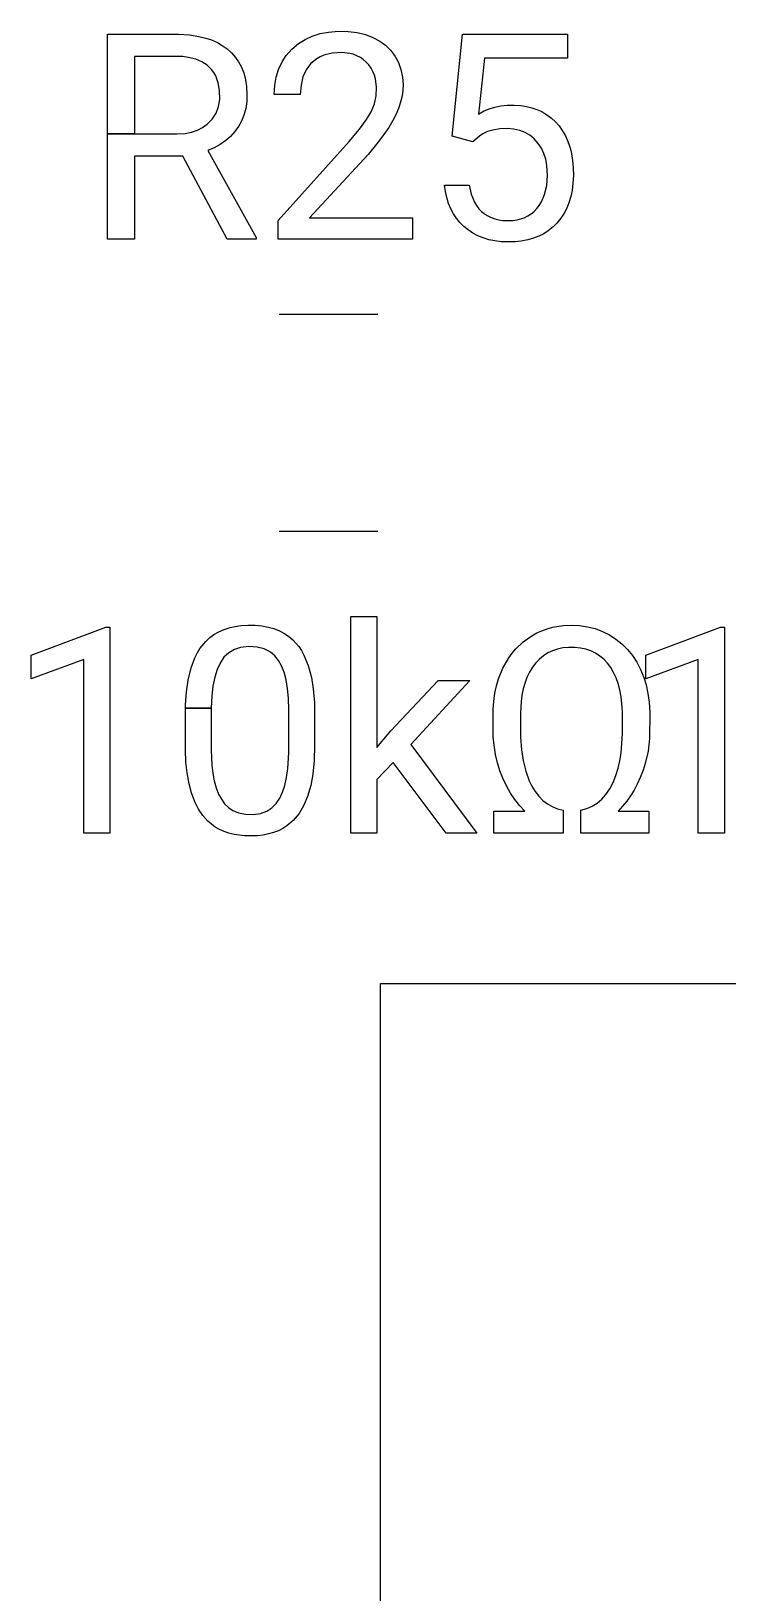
# Model space of a CAD drawing. Header units: inches. Extents: x 3.88 to 7.82, y -6.06 to -2.14.
# Drawn here: x 5.1995 to 5.3317, y -5.7533 to -5.4573 of the extents above; entities that cross this region are included whole.
import ezdxf

# ---------------------------------------------------------------- set-up
doc = ezdxf.new("R2010")
doc.units = ezdxf.units.IN
doc.header["$MEASUREMENT"] = 0
doc.layers.add('F.Silkscreen', color=41, linetype='CONTINUOUS', true_color=0xf2eda1)

msp = doc.modelspace()

# ---------------------------------------------------------------- linework, layer by layer
at = {"layer": 'F.Silkscreen', "linetype": 'CONTINUOUS'}
for p, q in [((5.21394, -5.46203), (5.21394, -5.45781)), ((5.21394, -5.45781), (5.22742, -5.45782)), ((5.22742, -5.45782), (5.22954, -5.45796)), ((5.22954, -5.45796), (5.23131, -5.45824)), ((5.23131, -5.45824), (5.23262, -5.45856)), ((5.23262, -5.45856), (5.23369, -5.45893)), ((5.25145, -5.45883), (5.25282, -5.4582)), ((5.25282, -5.4582), (5.25429, -5.45773)), ((5.25429, -5.45773), (5.25589, -5.45742)), ((5.25589, -5.45742), (5.25777, -5.45727)), ((5.25777, -5.45727), (5.25963, -5.45731)), ((5.25963, -5.45731), (5.26133, -5.45751)), ((5.26133, -5.45751), (5.2629, -5.45789)), ((5.2629, -5.45789), (5.26433, -5.45843)), ((5.26433, -5.45843), (5.26563, -5.45914)), ((5.27933, -5.47719), (5.2813, -5.45781)), ((5.2813, -5.45781), (5.30122, -5.45781)), ((5.30122, -5.45781), (5.30122, -5.46238)), ((5.23369, -5.45893), (5.23481, -5.45943)), ((5.23481, -5.45943), (5.23572, -5.45995)), ((5.23572, -5.45995), (5.23667, -5.46062)), ((5.23667, -5.46062), (5.23752, -5.46139)), ((5.23752, -5.46139), (5.23827, -5.46223)), ((5.24788, -5.46188), (5.24895, -5.46067)), ((5.24895, -5.46067), (5.2502, -5.45962)), ((5.2502, -5.45962), (5.25145, -5.45883)), ((5.25656, -5.46145), (5.25502, -5.46184)), ((5.2584, -5.46132), (5.25656, -5.46145)), ((5.25994, -5.46147), (5.2584, -5.46132)), ((5.2606, -5.46164), (5.25994, -5.46147)), ((5.26563, -5.45914), (5.26669, -5.45992)), ((5.26669, -5.45992), (5.26771, -5.46093)), ((5.26771, -5.46093), (5.26855, -5.46206)), ((5.21394, -5.47675), (5.21394, -5.46203)), ((5.22718, -5.46203), (5.2191, -5.46203)), ((5.2191, -5.46203), (5.2191, -5.47675)), ((5.22827, -5.46208), (5.22718, -5.46203)), ((5.22928, -5.46222), (5.22827, -5.46208)), ((5.23071, -5.46257), (5.22928, -5.46222)), ((5.23187, -5.46307), (5.23071, -5.46257)), ((5.23287, -5.46372), (5.23187, -5.46307)), ((5.23371, -5.46453), (5.23287, -5.46372)), ((5.23827, -5.46223), (5.23884, -5.46305)), ((5.23884, -5.46305), (5.23937, -5.46406)), ((5.23937, -5.46406), (5.2398, -5.46516)), ((5.24641, -5.46454), (5.24708, -5.46309)), ((5.24708, -5.46309), (5.24788, -5.46188)), ((5.25209, -5.46396), (5.25168, -5.46457)), ((5.25256, -5.46341), (5.25209, -5.46396)), ((5.2531, -5.46292), (5.25256, -5.46341)), ((5.25369, -5.46249), (5.2531, -5.46292)), ((5.25433, -5.46213), (5.25369, -5.46249)), ((5.25502, -5.46184), (5.25433, -5.46213)), ((5.2613, -5.46191), (5.2606, -5.46164)), ((5.26195, -5.46225), (5.2613, -5.46191)), ((5.26249, -5.46262), (5.26195, -5.46225)), ((5.26305, -5.46311), (5.26249, -5.46262)), ((5.26355, -5.46366), (5.26305, -5.46311)), ((5.26398, -5.46425), (5.26355, -5.46366)), ((5.26433, -5.46489), (5.26398, -5.46425)), ((5.26855, -5.46206), (5.26915, -5.46318)), ((5.26915, -5.46318), (5.26963, -5.46452)), ((5.26963, -5.46452), (5.26993, -5.46598)), ((5.28547, -5.46238), (5.28433, -5.47297)), ((5.30122, -5.46238), (5.28547, -5.46238)), ((5.23413, -5.4651), (5.23371, -5.46453)), ((5.23449, -5.46572), (5.23413, -5.4651)), ((5.23498, -5.46703), (5.23449, -5.46572)), ((5.23524, -5.46852), (5.23498, -5.46703)), ((5.2398, -5.46516), (5.24015, -5.4665)), ((5.24015, -5.4665), (5.24035, -5.46778)), ((5.24559, -5.46927), (5.24569, -5.46748)), ((5.24569, -5.46748), (5.24597, -5.46596)), ((5.24597, -5.46596), (5.24641, -5.46454)), ((5.25105, -5.46594), (5.25068, -5.4675)), ((5.25168, -5.46457), (5.25105, -5.46594)), ((5.26462, -5.46557), (5.26433, -5.46489)), ((5.26483, -5.46629), (5.26462, -5.46557)), ((5.26503, -5.46787), (5.26483, -5.46629)), ((5.26993, -5.46598), (5.27004, -5.4674)), ((5.27004, -5.4674), (5.27001, -5.46842)), ((5.23504, -5.47153), (5.23525, -5.47022)), ((5.23525, -5.47022), (5.23524, -5.46852)), ((5.24035, -5.46778), (5.24043, -5.46933)), ((5.24043, -5.46933), (5.24039, -5.47062)), ((5.25055, -5.46927), (5.24559, -5.46927)), ((5.25068, -5.4675), (5.25055, -5.46927)), ((5.26461, -5.47104), (5.26495, -5.46952)), ((5.26495, -5.46952), (5.26503, -5.46787)), ((5.26986, -5.46954), (5.26958, -5.47069)), ((5.27001, -5.46842), (5.26986, -5.46954)), ((5.23385, -5.47393), (5.23457, -5.4728)), ((5.23457, -5.4728), (5.23504, -5.47153)), ((5.23986, -5.47319), (5.23939, -5.47432)), ((5.24021, -5.47189), (5.23986, -5.47319)), ((5.24039, -5.47062), (5.24021, -5.47189)), ((5.2631, -5.47403), (5.26401, -5.47252)), ((5.26401, -5.47252), (5.26461, -5.47104)), ((5.26864, -5.47312), (5.26809, -5.47418)), ((5.26918, -5.47189), (5.26864, -5.47312)), ((5.26958, -5.47069), (5.26918, -5.47189)), ((5.28433, -5.47297), (5.28533, -5.47244)), ((5.28533, -5.47244), (5.28637, -5.47201)), ((5.28637, -5.47201), (5.28746, -5.47168)), ((5.28746, -5.47168), (5.2886, -5.47144)), ((5.2886, -5.47144), (5.28979, -5.47131)), ((5.28979, -5.47131), (5.29112, -5.47128)), ((5.29112, -5.47128), (5.2924, -5.47137)), ((5.2924, -5.47137), (5.29346, -5.47153)), ((5.29346, -5.47153), (5.29447, -5.47177)), ((5.29447, -5.47177), (5.29543, -5.4721)), ((5.29543, -5.4721), (5.29634, -5.47251)), ((5.29634, -5.47251), (5.29731, -5.47309)), ((5.29731, -5.47309), (5.29822, -5.47377)), ((5.22991, -5.4764), (5.23104, -5.47602)), ((5.23104, -5.47602), (5.23198, -5.47555)), ((5.23198, -5.47555), (5.23289, -5.4749)), ((5.23289, -5.4749), (5.23385, -5.47393)), ((5.23812, -5.4763), (5.23728, -5.47723)), ((5.23885, -5.4753), (5.23812, -5.4763)), ((5.23939, -5.47432), (5.23885, -5.4753)), ((5.2598, -5.47817), (5.26179, -5.47581)), ((5.26179, -5.47581), (5.2631, -5.47403)), ((5.26732, -5.47549), (5.26642, -5.47683)), ((5.26809, -5.47418), (5.26732, -5.47549)), ((5.28608, -5.47631), (5.28518, -5.47674)), ((5.28709, -5.476), (5.28608, -5.47631)), ((5.28839, -5.47579), (5.28709, -5.476)), ((5.28987, -5.47573), (5.28839, -5.47579)), ((5.29103, -5.47583), (5.28987, -5.47573)), ((5.2922, -5.47609), (5.29103, -5.47583)), ((5.29319, -5.47648), (5.2922, -5.47609)), ((5.29822, -5.47377), (5.29895, -5.47446)), ((5.29895, -5.47446), (5.29963, -5.47523)), ((5.29963, -5.47523), (5.30023, -5.47606)), ((5.30023, -5.47606), (5.30083, -5.47708)), ((5.21394, -5.49667), (5.21394, -5.47675)), ((5.21394, -5.47675), (5.2191, -5.47675)), ((5.2191, -5.47675), (5.21394, -5.47675)), ((5.2191, -5.47675), (5.22709, -5.47675)), ((5.22709, -5.47675), (5.22867, -5.47664)), ((5.22867, -5.47664), (5.22991, -5.4764)), ((5.23535, -5.47872), (5.23419, -5.47936)), ((5.23641, -5.47799), (5.23535, -5.47872)), ((5.23728, -5.47723), (5.23641, -5.47799)), ((5.24634, -5.49313), (5.2598, -5.47817)), ((5.26502, -5.47869), (5.26339, -5.48062)), ((5.26642, -5.47683), (5.26502, -5.47869)), ((5.28327, -5.47821), (5.27933, -5.47719)), ((5.28457, -5.47715), (5.28327, -5.47821)), ((5.28518, -5.47674), (5.28457, -5.47715)), ((5.29409, -5.477), (5.29319, -5.47648)), ((5.29491, -5.47767), (5.29409, -5.477)), ((5.2957, -5.47855), (5.29491, -5.47767)), ((5.2963, -5.47945), (5.2957, -5.47855)), ((5.30083, -5.47708), (5.30132, -5.47818)), ((5.30132, -5.47818), (5.30173, -5.47936)), ((5.22823, -5.48096), (5.2191, -5.48096)), ((5.2191, -5.48096), (5.2191, -5.49667)), ((5.23666, -5.49667), (5.22823, -5.48096)), ((5.23419, -5.47936), (5.23303, -5.47986)), ((5.23303, -5.47986), (5.24217, -5.49636)), ((5.26339, -5.48062), (5.25229, -5.49266)), ((5.29677, -5.48045), (5.2963, -5.47945)), ((5.29712, -5.48154), (5.29677, -5.48045)), ((5.29734, -5.48272), (5.29712, -5.48154)), ((5.30173, -5.47936), (5.302, -5.48045)), ((5.302, -5.48045), (5.30221, -5.48177)), ((5.30221, -5.48177), (5.30234, -5.48317)), ((5.29729, -5.48653), (5.29744, -5.48461)), ((5.29744, -5.48461), (5.29734, -5.48272)), ((5.30236, -5.48465), (5.30228, -5.48609)), ((5.30234, -5.48317), (5.30236, -5.48465)), ((5.27808, -5.48766), (5.27791, -5.48644)), ((5.27791, -5.48644), (5.2826, -5.48644)), ((5.27833, -5.48882), (5.27808, -5.48766)), ((5.2826, -5.48644), (5.28298, -5.48819)), ((5.28298, -5.48819), (5.28358, -5.48968)), ((5.29689, -5.48823), (5.29729, -5.48653)), ((5.30211, -5.48746), (5.30187, -5.48859)), ((5.30228, -5.48609), (5.30211, -5.48746)), ((5.27866, -5.48991), (5.27833, -5.48882)), ((5.27909, -5.49094), (5.27866, -5.48991)), ((5.2796, -5.49189), (5.27909, -5.49094)), ((5.28358, -5.48968), (5.28397, -5.49033)), ((5.28397, -5.49033), (5.28441, -5.49091)), ((5.28441, -5.49091), (5.2849, -5.49142)), ((5.29489, -5.49142), (5.29541, -5.49088)), ((5.29541, -5.49088), (5.29588, -5.49028)), ((5.29588, -5.49028), (5.29629, -5.48962)), ((5.29629, -5.48962), (5.29689, -5.48823)), ((5.3011, -5.4908), (5.30062, -5.49174)), ((5.30151, -5.4898), (5.3011, -5.4908)), ((5.30187, -5.48859), (5.30151, -5.4898)), ((5.24634, -5.49667), (5.24634, -5.49313)), ((5.25229, -5.49266), (5.27181, -5.49266)), ((5.27181, -5.49266), (5.27181, -5.49667)), ((5.28012, -5.49267), (5.2796, -5.49189)), ((5.28079, -5.4935), (5.28012, -5.49267)), ((5.28155, -5.49426), (5.28079, -5.4935)), ((5.2849, -5.49142), (5.2854, -5.49183)), ((5.2854, -5.49183), (5.286, -5.49222)), ((5.286, -5.49222), (5.28666, -5.49254)), ((5.28666, -5.49254), (5.28744, -5.49282)), ((5.28744, -5.49282), (5.28819, -5.493)), ((5.28819, -5.493), (5.28899, -5.49312)), ((5.28899, -5.49312), (5.28994, -5.49317)), ((5.28994, -5.49317), (5.29088, -5.49313)), ((5.29088, -5.49313), (5.29168, -5.49302)), ((5.29168, -5.49302), (5.29305, -5.49262)), ((5.29305, -5.49262), (5.29371, -5.49229)), ((5.29371, -5.49229), (5.29432, -5.4919)), ((5.29432, -5.4919), (5.29489, -5.49142)), ((5.29924, -5.49365), (5.2985, -5.49438)), ((5.29998, -5.49273), (5.29924, -5.49365)), ((5.30062, -5.49174), (5.29998, -5.49273)), ((5.2191, -5.49667), (5.21394, -5.49667)), ((5.24217, -5.49667), (5.23666, -5.49667)), ((5.24217, -5.49636), (5.24217, -5.49667)), ((5.27181, -5.49667), (5.24634, -5.49667)), ((5.28238, -5.49494), (5.28155, -5.49426)), ((5.28327, -5.49554), (5.28238, -5.49494)), ((5.28422, -5.49604), (5.28327, -5.49554)), ((5.28524, -5.49646), (5.28422, -5.49604)), ((5.28631, -5.49679), (5.28524, -5.49646)), ((5.28744, -5.49702), (5.28631, -5.49679)), ((5.28863, -5.49717), (5.28744, -5.49702)), ((5.29247, -5.49706), (5.29128, -5.49718)), ((5.29374, -5.49682), (5.29247, -5.49706)), ((5.2948, -5.49651), (5.29374, -5.49682)), ((5.29579, -5.49613), (5.2948, -5.49651)), ((5.29672, -5.49566), (5.29579, -5.49613)), ((5.29758, -5.49511), (5.29672, -5.49566)), ((5.2985, -5.49438), (5.29758, -5.49511)), ((5.28988, -5.49722), (5.28863, -5.49717)), ((5.29128, -5.49718), (5.28988, -5.49722)), ((5.24656, -5.51093), (5.26525, -5.51093)), ((5.24656, -5.55207), (5.26525, -5.55207)), ((5.19949, -5.57553), (5.21366, -5.57022)), ((5.21366, -5.57022), (5.21441, -5.57022)), ((5.21441, -5.57022), (5.21441, -5.60927)), ((5.23508, -5.57111), (5.23611, -5.57066)), ((5.23611, -5.57066), (5.23721, -5.57031)), ((5.23721, -5.57031), (5.23821, -5.57009)), ((5.23821, -5.57009), (5.23928, -5.56994)), ((5.23928, -5.56994), (5.24059, -5.56987)), ((5.24059, -5.56987), (5.24195, -5.56989)), ((5.24195, -5.56989), (5.24323, -5.57)), ((5.24323, -5.57), (5.24443, -5.57022)), ((5.24443, -5.57022), (5.24555, -5.57052)), ((5.24555, -5.57052), (5.24659, -5.57093)), ((5.24659, -5.57093), (5.24742, -5.57135)), ((5.26016, -5.60927), (5.26016, -5.56825)), ((5.26016, -5.56825), (5.26508, -5.56825)), ((5.26508, -5.56825), (5.26508, -5.59305)), ((5.29545, -5.57132), (5.29636, -5.57091)), ((5.29636, -5.57091), (5.29741, -5.57053)), ((5.29741, -5.57053), (5.29838, -5.57027)), ((5.29838, -5.57027), (5.30039, -5.56994)), ((5.30039, -5.56994), (5.30197, -5.56986)), ((5.30197, -5.56986), (5.30353, -5.56994)), ((5.30353, -5.56994), (5.30504, -5.57016)), ((5.30504, -5.57016), (5.30648, -5.57052)), ((5.30648, -5.57052), (5.30786, -5.57104)), ((5.30786, -5.57104), (5.30918, -5.5717)), ((5.3161, -5.57553), (5.33028, -5.57022)), ((5.33028, -5.57022), (5.33102, -5.57022)), ((5.33102, -5.57022), (5.33102, -5.60927)), ((5.23151, -5.5743), (5.2326, -5.57294)), ((5.2326, -5.57294), (5.2334, -5.57221)), ((5.2334, -5.57221), (5.23414, -5.57166)), ((5.23414, -5.57166), (5.23508, -5.57111)), ((5.24075, -5.57392), (5.23922, -5.5741)), ((5.24234, -5.57402), (5.24075, -5.57392)), ((5.24366, -5.57436), (5.24234, -5.57402)), ((5.24742, -5.57135), (5.24831, -5.57194)), ((5.24831, -5.57194), (5.24912, -5.57262)), ((5.24912, -5.57262), (5.25024, -5.57388)), ((5.25024, -5.57388), (5.25076, -5.57467)), ((5.29141, -5.57437), (5.29284, -5.573)), ((5.29284, -5.573), (5.29447, -5.57186)), ((5.29447, -5.57186), (5.29545, -5.57132)), ((5.30918, -5.5717), (5.31043, -5.5725)), ((5.31043, -5.5725), (5.31158, -5.57342)), ((5.31158, -5.57342), (5.31262, -5.57446)), ((5.19949, -5.58002), (5.19949, -5.57553)), ((5.20945, -5.57636), (5.19949, -5.58002)), ((5.20945, -5.60927), (5.20945, -5.57636)), ((5.22984, -5.57796), (5.23054, -5.57607)), ((5.23054, -5.57607), (5.231, -5.57515)), ((5.231, -5.57515), (5.23151, -5.5743)), ((5.23606, -5.57596), (5.23531, -5.57706)), ((5.23698, -5.5751), (5.23606, -5.57596)), ((5.23807, -5.57447), (5.23698, -5.5751)), ((5.23922, -5.5741), (5.23807, -5.57447)), ((5.24429, -5.57464), (5.24366, -5.57436)), ((5.24488, -5.57498), (5.24429, -5.57464)), ((5.2457, -5.57567), (5.24488, -5.57498)), ((5.2464, -5.57653), (5.2457, -5.57567)), ((5.24699, -5.57756), (5.2464, -5.57653)), ((5.25076, -5.57467), (5.25124, -5.57554)), ((5.25124, -5.57554), (5.25205, -5.5775)), ((5.28898, -5.57801), (5.29009, -5.57607)), ((5.29009, -5.57607), (5.29076, -5.57514)), ((5.29076, -5.57514), (5.29141, -5.57437)), ((5.29521, -5.57702), (5.29457, -5.57785)), ((5.29591, -5.57628), (5.29521, -5.57702)), ((5.29667, -5.57566), (5.29591, -5.57628)), ((5.2975, -5.57513), (5.29667, -5.57566)), ((5.29838, -5.57472), (5.2975, -5.57513)), ((5.29933, -5.5744), (5.29838, -5.57472)), ((5.30034, -5.57419), (5.29933, -5.5744)), ((5.30141, -5.57409), (5.30034, -5.57419)), ((5.30266, -5.57409), (5.30141, -5.57409)), ((5.30371, -5.57421), (5.30266, -5.57409)), ((5.30471, -5.57443), (5.30371, -5.57421)), ((5.30565, -5.57475), (5.30471, -5.57443)), ((5.30653, -5.57518), (5.30565, -5.57475)), ((5.30735, -5.57571), (5.30653, -5.57518)), ((5.30811, -5.57634), (5.30735, -5.57571)), ((5.30881, -5.57708), (5.30811, -5.57634)), ((5.31262, -5.57446), (5.31355, -5.57562)), ((5.31355, -5.57562), (5.31439, -5.5769)), ((5.31439, -5.5769), (5.31511, -5.57829)), ((5.3161, -5.58002), (5.3161, -5.57553)), ((5.32606, -5.57636), (5.3161, -5.58002)), ((5.32606, -5.60927), (5.32606, -5.57636)), ((5.22927, -5.58032), (5.22984, -5.57796)), ((5.23431, -5.57974), (5.23398, -5.5814)), ((5.23475, -5.57829), (5.23431, -5.57974)), ((5.23531, -5.57706), (5.23475, -5.57829)), ((5.24747, -5.5788), (5.24699, -5.57756)), ((5.24785, -5.58023), (5.24747, -5.5788)), ((5.25205, -5.5775), (5.25265, -5.57978)), ((5.25265, -5.57978), (5.253, -5.58191)), ((5.28817, -5.58003), (5.28898, -5.57801)), ((5.29353, -5.57978), (5.29318, -5.58074)), ((5.29401, -5.57877), (5.29353, -5.57978)), ((5.29457, -5.57785), (5.29401, -5.57877)), ((5.30945, -5.57791), (5.30881, -5.57708)), ((5.31, -5.57883), (5.30945, -5.57791)), ((5.31048, -5.57984), (5.31, -5.57883)), ((5.31088, -5.58094), (5.31048, -5.57984)), ((5.31511, -5.57829), (5.31571, -5.57977)), ((5.31571, -5.57977), (5.31615, -5.58119)), ((5.22878, -5.58494), (5.22895, -5.58252)), ((5.22895, -5.58252), (5.22927, -5.58032)), ((5.23398, -5.5814), (5.23376, -5.58328)), ((5.24812, -5.58186), (5.24785, -5.58023)), ((5.24828, -5.5837), (5.24812, -5.58186)), ((5.253, -5.58191), (5.25322, -5.5845)), ((5.26772, -5.5899), (5.27673, -5.58037)), ((5.28272, -5.58037), (5.2715, -5.59246)), ((5.27673, -5.58037), (5.28272, -5.58037)), ((5.28726, -5.58431), (5.28748, -5.58273)), ((5.28748, -5.58273), (5.28778, -5.58135)), ((5.28778, -5.58135), (5.28817, -5.58003)), ((5.29285, -5.58191), (5.2926, -5.58316)), ((5.29318, -5.58074), (5.29285, -5.58191)), ((5.31119, -5.58213), (5.31088, -5.58094)), ((5.31142, -5.58342), (5.31119, -5.58213)), ((5.31615, -5.58119), (5.31651, -5.5828)), ((5.31651, -5.5828), (5.31674, -5.58449)), ((5.22874, -5.59337), (5.22877, -5.58557)), ((5.22877, -5.58557), (5.22878, -5.58494)), ((5.22877, -5.58557), (5.23366, -5.58557)), ((5.23366, -5.58557), (5.22877, -5.58557)), ((5.23376, -5.58328), (5.23366, -5.58557)), ((5.23366, -5.58557), (5.23366, -5.59348)), ((5.24835, -5.58593), (5.24828, -5.5837)), ((5.25322, -5.5845), (5.25327, -5.58628)), ((5.28715, -5.5858), (5.28726, -5.58431)), ((5.28716, -5.59104), (5.28715, -5.5858)), ((5.29245, -5.58433), (5.29233, -5.58649)), ((5.2926, -5.58316), (5.29245, -5.58433)), ((5.31158, -5.58479), (5.31142, -5.58342)), ((5.31165, -5.58626), (5.31158, -5.58479)), ((5.31674, -5.58449), (5.31685, -5.5864)), ((5.24835, -5.59404), (5.24835, -5.58593)), ((5.25327, -5.58628), (5.25327, -5.5927)), ((5.29233, -5.58649), (5.29234, -5.59108)), ((5.31165, -5.59041), (5.31165, -5.58626)), ((5.31685, -5.5864), (5.3168, -5.59136)), ((5.26508, -5.59305), (5.26772, -5.5899)), ((5.2873, -5.59264), (5.28716, -5.59104)), ((5.29234, -5.59108), (5.29251, -5.59348)), ((5.31158, -5.5923), (5.31165, -5.59041)), ((5.3168, -5.59136), (5.31652, -5.59372)), ((5.22875, -5.59348), (5.22874, -5.59337)), ((5.22885, -5.59583), (5.22875, -5.59348)), ((5.23366, -5.59348), (5.23378, -5.59643)), ((5.24819, -5.59703), (5.24835, -5.59404)), ((5.25327, -5.5927), (5.25318, -5.59554)), ((5.2715, -5.59246), (5.28406, -5.60927)), ((5.28757, -5.59436), (5.2873, -5.59264)), ((5.28794, -5.59593), (5.28757, -5.59436)), ((5.29251, -5.59348), (5.29281, -5.59552)), ((5.31118, -5.59556), (5.31141, -5.59407)), ((5.31141, -5.59407), (5.31158, -5.5923)), ((5.31652, -5.59372), (5.31598, -5.59606)), ((5.22906, -5.59787), (5.22885, -5.59583)), ((5.23378, -5.59643), (5.23394, -5.5979)), ((5.24795, -5.59872), (5.24819, -5.59703)), ((5.25318, -5.59554), (5.25292, -5.59813)), ((5.26819, -5.59589), (5.26508, -5.59911)), ((5.27823, -5.60927), (5.26819, -5.59589)), ((5.28842, -5.59748), (5.28794, -5.59593)), ((5.28896, -5.59888), (5.28842, -5.59748)), ((5.29281, -5.59552), (5.29331, -5.59754)), ((5.29331, -5.59754), (5.29398, -5.59936)), ((5.31043, -5.59839), (5.31087, -5.59695)), ((5.31087, -5.59695), (5.31118, -5.59556)), ((5.31557, -5.59735), (5.31503, -5.59875)), ((5.31598, -5.59606), (5.31557, -5.59735)), ((5.22944, -5.59995), (5.22906, -5.59787)), ((5.22989, -5.60166), (5.22944, -5.59995)), ((5.23394, -5.5979), (5.23421, -5.59938)), ((5.23421, -5.59938), (5.23458, -5.60071)), ((5.24719, -5.60154), (5.24762, -5.60023)), ((5.24762, -5.60023), (5.24795, -5.59872)), ((5.25253, -5.60025), (5.25193, -5.60233)), ((5.25292, -5.59813), (5.25253, -5.60025)), ((5.26508, -5.59911), (5.26508, -5.60927)), ((5.28964, -5.60033), (5.28896, -5.59888)), ((5.29041, -5.60168), (5.28964, -5.60033)), ((5.29398, -5.59936), (5.29448, -5.60038)), ((5.29448, -5.60038), (5.29511, -5.60141)), ((5.30926, -5.60091), (5.30989, -5.59972)), ((5.30989, -5.59972), (5.31043, -5.59839)), ((5.31449, -5.59998), (5.31388, -5.60113)), ((5.31503, -5.59875), (5.31449, -5.59998)), ((5.23053, -5.60337), (5.22989, -5.60166)), ((5.23123, -5.60474), (5.23053, -5.60337)), ((5.23458, -5.60071), (5.23503, -5.60187)), ((5.23503, -5.60187), (5.23557, -5.60287)), ((5.23557, -5.60287), (5.23619, -5.60372)), ((5.24596, -5.60367), (5.24666, -5.60266)), ((5.24666, -5.60266), (5.24719, -5.60154)), ((5.25193, -5.60233), (5.25124, -5.60399)), ((5.29127, -5.60294), (5.29041, -5.60168)), ((5.29221, -5.60411), (5.29127, -5.60294)), ((5.29511, -5.60141), (5.29581, -5.60231)), ((5.29581, -5.60231), (5.29658, -5.60309)), ((5.29658, -5.60309), (5.29743, -5.60374)), ((5.30591, -5.6042), (5.30687, -5.6036)), ((5.30687, -5.6036), (5.30774, -5.60286)), ((5.30774, -5.60286), (5.30854, -5.60196)), ((5.30854, -5.60196), (5.30926, -5.60091)), ((5.31248, -5.60325), (5.31168, -5.6042)), ((5.31321, -5.60222), (5.31248, -5.60325)), ((5.31388, -5.60113), (5.31321, -5.60222)), ((5.23204, -5.60594), (5.23123, -5.60474)), ((5.23297, -5.60699), (5.23204, -5.60594)), ((5.23619, -5.60372), (5.23691, -5.60442)), ((5.23691, -5.60442), (5.23772, -5.60497)), ((5.23772, -5.60497), (5.23882, -5.60545)), ((5.23882, -5.60545), (5.24016, -5.60572)), ((5.24016, -5.60572), (5.24162, -5.60575)), ((5.24162, -5.60575), (5.24297, -5.60554)), ((5.24297, -5.60554), (5.24417, -5.6051)), ((5.24417, -5.6051), (5.24513, -5.60449)), ((5.24513, -5.60449), (5.24596, -5.60367)), ((5.25031, -5.60557), (5.2492, -5.60691)), ((5.25124, -5.60399), (5.25031, -5.60557)), ((5.28724, -5.60927), (5.28724, -5.6051)), ((5.28724, -5.6051), (5.29315, -5.6051)), ((5.29315, -5.6051), (5.29221, -5.60411)), ((5.29743, -5.60374), (5.29834, -5.60427)), ((5.29834, -5.60427), (5.29933, -5.60467)), ((5.29933, -5.60467), (5.30039, -5.60494)), ((5.30039, -5.60494), (5.30039, -5.60927)), ((5.30378, -5.60494), (5.30489, -5.60464)), ((5.30378, -5.60927), (5.30378, -5.60494)), ((5.30489, -5.60464), (5.30591, -5.6042)), ((5.31168, -5.6042), (5.31083, -5.6051)), ((5.31083, -5.6051), (5.31669, -5.6051)), ((5.31669, -5.6051), (5.31669, -5.60927)), ((5.21441, -5.60927), (5.20945, -5.60927)), ((5.23367, -5.60759), (5.23297, -5.60699)), ((5.23442, -5.60813), (5.23367, -5.60759)), ((5.23522, -5.60859), (5.23442, -5.60813)), ((5.23609, -5.60897), (5.23522, -5.60859)), ((5.23701, -5.60929), (5.23609, -5.60897)), ((5.23799, -5.60953), (5.23701, -5.60929)), ((5.23993, -5.60979), (5.23799, -5.60953)), ((5.24451, -5.60945), (5.24348, -5.60965)), ((5.24547, -5.60917), (5.24451, -5.60945)), ((5.24638, -5.60883), (5.24547, -5.60917)), ((5.24723, -5.6084), (5.24638, -5.60883)), ((5.24802, -5.6079), (5.24723, -5.6084)), ((5.2492, -5.60691), (5.24802, -5.6079)), ((5.26508, -5.60927), (5.26016, -5.60927)), ((5.28406, -5.60927), (5.27823, -5.60927)), ((5.30039, -5.60927), (5.28724, -5.60927)), ((5.31669, -5.60927), (5.30378, -5.60927)), ((5.33102, -5.60927), (5.32606, -5.60927)), ((5.24126, -5.60982), (5.23993, -5.60979)), ((5.2424, -5.60977), (5.24126, -5.60982)), ((5.24348, -5.60965), (5.2424, -5.60977)), ((5.26575, -5.6378), (5.48228, -5.63779)), ((5.26575, -6.06299), (5.26575, -5.6378))]:
    msp.add_line(p, q, dxfattribs=at)

doc.saveas('drawing.dxf')
